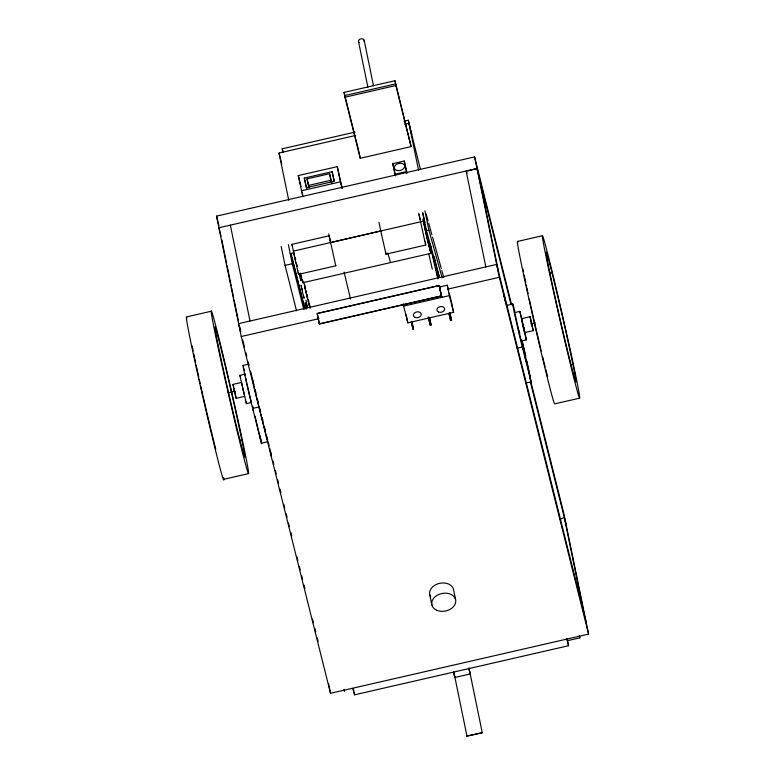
<?xml version="1.0" encoding="UTF-8"?>
<svg xmlns="http://www.w3.org/2000/svg" width="775" height="775" viewBox="0 0 775 775"><rect width="100%" height="100%" fill="white"/><g stroke="black" fill="none" stroke-linecap="round" stroke-linejoin="round"><path stroke-width="1.16" d="M241.558 382.433L232.984 384.4L234.486 391.249M235.242 394.184L234.66 392.005M244.735 396.345L236.162 398.311L235.552 395.047M245.258 374.587L245.036 373.976L239.892 375.507L246.402 403.62L251.546 402.438L250.887 400.287M245.036 373.976L245.258 375.623M246.402 403.62L246.179 401.973M428.498 241.403L430.91 253.328L302.841 282.71L302.56 280.608M305.941 300.119L307.2 306.706M567.823 641.826L568.559 645.711L354.572 694.817L354.204 692.588M390.387 262.173L387.829 252.999M430.038 243.428L431.287 250.015M430.571 246.188L430.823 246.469M524.607 330.935L526.351 339.867L521.207 341.048L514.707 312.577L519.851 311.395L524.694 332.591L533.268 330.625L530.081 316.713L521.507 318.68L522.486 323.592M524.694 332.591L524.375 330.731M530.081 316.713L533.268 330.625M439.415 277.266L426.473 230.659L428.866 230.068L424.903 210.752M290.208 253.648L293.783 252.805L291.952 244.338L329.142 235.803L335.769 265.806L298.578 274.34L297.668 270.262M296.525 310.804L285.074 265.389L292.282 263.723L288.368 244.658M345.224 98.008L344.071 92.419L394.959 80.736L411.108 146.591L360.23 158.274L344.623 95.596L395.502 83.923L411.108 146.591M282.952 152.239L282.255 148.81L355.057 132.099M288.746 200.328L279.029 153.033L355.735 135.441M404.511 124.252L408.909 123.235L420.544 169.735M302.773 196.269L298.278 175.586L337.27 166.644L342.172 188.122M332.088 171.692L334.064 181.311L306.261 187.686L304.284 178.076L332.088 171.692L334.403 180.933M308.954 187.744L307.026 178.899L329.559 173.736L331.874 182.968M404.25 161.026L406.42 171.575L394.959 174.201L392.799 163.651L404.25 161.026L406.798 172.06M308.373 185.438L330.906 180.265L329.559 173.736M301.407 190.795L340.39 181.854L337.27 166.644M529.819 377.57L563.88 513.728L588.593 634.105L330.528 693.315L241.248 336.505L216.535 216.128L474.6 156.908L511.607 304.798M485.828 266.91L466.162 171.149L477.012 168.659M385.621 252.369L385.998 254.171L425.727 245.055L424.816 240.977M186.417 316.936L211.41 311.201M517.487 241.451L542.481 235.716M319.358 324.018L317.217 313.604L439.328 285.588L439.677 286.953L441.808 297.368L441.469 296.002L319.358 324.018L317.178 313.429L439.115 285.452L439.502 286.992L447.252 285.21L448.647 290.79M241.248 336.505L319.019 318.661M447.466 289.191L499.313 277.295L474.6 156.908M319.319 323.843L441.256 295.866L441.643 297.406L439.328 285.588M451.438 301.94L453.569 312.354L407.834 322.846L403.649 306.115L449.384 295.624L447.252 285.21M549.678 273.207L551.955 272.674A66.592 1.434 77.1 0 1 572.938 364.357L570.642 364.938M243.088 365.432L248.378 364.221M506.395 305.495L512.75 304.042M428.11 316.868L430.202 325.238L431.113 325.035L429.505 317.207M448.793 313.236L450.624 320.559L451.544 320.346L449.936 312.528M411.186 321.867L413.017 329.201L413.511 329.084L411.903 321.267M253.948 384.962L251.11 373.376M227.995 392.867L234.99 391.259M530.788 323.873L535.322 322.826M261.398 443.193L267.753 441.74L259.044 406.933L252.689 408.396L261.572 443.804L260.497 437.565M517.061 348.217L522.36 346.997L531.233 382.414L521.875 340.099L525.75 355.58M239.572 440.433L241.858 439.909M525.77 383.015L531.146 381.901M223.539 479.347L248.533 473.612A83.371 1.802 77.1 0 0 223.142 355.531A83.371 1.802 77.1 0 0 218.25 348.149A83.371 1.802 77.1 0 0 248.513 473.544M579.613 398.166A83.371 1.744 77.1 0 1 549.921 275.038A83.371 1.744 77.1 0 1 553.592 277.557A83.371 1.744 77.1 0 1 579.613 398.166L554.609 403.862A83.371 1.744 77.1 0 1 532.687 315.783A83.371 1.744 77.1 0 1 517.923 242.323M566.874 638.668L567.397 640.702L579.845 637.854L579.448 635.858M453.472 671.906L454.867 677.476L470.144 673.979L468.933 668.089M482.273 732.743L466.957 736.076L482.273 732.743L469.011 668.176M403.882 121.21L408.289 120.212L411.738 134.521M579.826 637.854L579.303 635.82M519.851 311.395L521.846 318.951M526.351 339.867L522.67 325.132M430.91 253.328L428.091 242.275M437.788 277.334L437.061 274.941M568.559 645.711L566.903 639.288M302.047 279.659L302.298 280.347M302.841 282.71L300.283 273.081M305.331 303.49L305.079 302.802L306.241 309.147M239.892 375.148L240.55 377.309M354.572 694.817L352.925 688.384M232.984 384.4L233.604 386.609M236.162 398.311L234.36 391.104M307.559 297.474L307.568 296.98M529.945 376.04L530.178 376.611L526.835 360.888M425.514 229.39L425.204 228.363L428.323 242.003L428.217 241.209M426.124 213.977L428.052 220.914M428.701 223.229L431.907 234.796M432.557 237.102L441.227 268.324M441.866 270.64L443.794 277.576M428.866 230.068L442.137 277.847M438.04 278.923L436.383 272.316M350.503 299.005L344.081 272.025M309.971 308.305L305.873 291.39M259.044 406.933L258.802 406.071A23.386 0.494 77.1 0 1 257.833 402.283M523.503 327.612L523.764 328.542L523.512 327.176M424.225 223.219L425.436 228.102M428.875 245.481L430.212 250.286L428.895 243.205M307.355 296.728L306.706 294.132M308.218 301.243L309.564 306.048L309.332 304.294M300.903 275.328L301.572 277.954M301.62 287.118C298.995 277.15 306.057 307.849 303.538 295.391M250.683 399.493L247.031 384.032M244.416 395.289L242.527 387.345M290.925 254.161L304.808 309.177M292.282 263.723L303.732 309.138M510.996 304.439L476.983 168.543L218.918 227.753L221.011 236.113M530.342 381.765L566.273 525.353M585.958 621.24L496.668 264.43L238.603 323.64L240.696 332L239.485 326.081M503.992 295.023L506.637 305.573M499.313 277.295L588.593 634.105M449.2 293.018L451.157 300.826M449.384 295.624L453.569 312.354M449.713 313.022L451.544 320.346M406.42 171.575L406.943 173.687M392.799 163.651L395.589 175.857M429.282 317.711L431.113 325.035M411.67 321.751L413.511 329.084M344.071 92.419L358.457 149.885M468.749 668.399L470.144 673.979M340.39 181.854L342.037 188.422M330.906 180.265L331.477 182.571M307.026 178.899L308.76 185.826M304.284 178.076L306.89 188.461M298.278 175.586L301.02 186.542M282.255 148.81L283.127 152.326M279.029 153.033L281.664 163.564M291.952 244.338L292.378 246.024M293.677 264.081L304.749 308.343M216.535 216.128L218.889 225.515M242.711 340.06L244.445 346.968M245.878 352.722L246.75 356.18M248.184 361.935L249.056 365.393M250.49 371.147L251.352 374.596M255.12 389.641L256.002 393.157M257.465 399.009L258.346 402.516M259.809 408.367L260.681 411.883M262.153 417.735L263.025 421.242M264.488 427.093L265.37 430.609M266.832 436.461L267.714 439.968M268.295 442.312L269.177 445.828M270.64 451.68L271.521 455.187M272.984 461.038L273.866 464.554M275.328 470.406L276.21 473.912M277.673 479.764L278.554 483.28M280.017 489.132L280.889 492.638M283.824 504.351L284.706 507.858M286.169 513.709L287.041 517.225M288.513 523.077L289.385 526.583M290.848 532.435L291.729 535.951M296.999 557.012L297.881 560.528M299.344 566.38L300.225 569.887M301.688 575.748L302.57 579.254M304.032 585.106L304.914 588.622M312.528 619.051L313.4 622.558M314.863 628.409L315.745 631.925M317.207 637.777L318.089 641.283M291.39 254.917L293.386 262.919M522.127 320.889L522.486 322.371M424.468 223.781L425.969 230.001M435.56 268.964L436.722 273.933M298.947 273.41L300.894 280.666L300.652 278.835M432.295 269.08L428.914 254.336M425.349 243.253L425.727 245.055M298.201 272.548L298.578 274.34M344.052 689.266L344.555 691.222L344.41 690.409M522.127 320.114L522.679 322.439M522.844 324.27L523.018 324.977M434.649 265.108L435.773 270.078M426.163 231.977L426.56 233.643M428.362 243.699L422.898 219.151M307.704 299.46L304.498 285.636M301.979 288.571L302.376 290.247M233.963 388.091L234.37 389.796M424.884 241.509L418.713 213.173M297.736 270.795L296.496 265.447M523.106 324.289L523.532 326.139M522.893 324.076L523.309 325.878M435.337 261.708L439.183 277.014L438.95 275.183M433.622 260.923L434.717 265.631M427.306 239.262L425.155 229.865M305.892 290.693L306.309 292.466M296.806 264.333L297.28 266.387M531.582 323.562C529.819 315.125 533.52 332.194 531.766 323.766M523.745 327.06L524.152 328.891M523.009 325.529L522.689 324.095M434.184 256.622L435.104 260.681M432.566 256.244L433.7 261.001M426.967 235.416L427.364 237.169M305.65 290.412L303.558 281.325M295.895 262.773L296.573 265.534M234.786 391.598L235.193 393.923M296.031 263.161L294.229 255.266M295.517 260.846L293.357 251.119L424.332 220.953L424.758 222.648L422.908 213.667M523.716 327.67L524.084 329.327M519.221 330.983L519.715 333.24M431.627 251.933L432.779 256.942M305.147 287.312L305.505 288.939M295.275 257.465L295.692 259.334M353.419 688.956L353.846 690.922M246.779 382.908L245.685 377.783M234.312 390.503L233.914 388.449L235.106 393.487M524.162 275.154L525.77 282.778M526.225 284.958L526.69 287.137M430.852 248.281L431.956 253.193M427.722 238.797L428.013 240.172M424.642 227.172L423.547 221.844M308.45 299.973L308.876 302.008M306.764 304.972L307.346 307.714M242.168 385.698L241.558 382.608M293.783 252.805L294.151 254.588M419.139 214.849L420.031 219.18M378.985 222.289L380.806 231.057M328.755 233.934L330.547 242.585L380.777 230.94L385.998 254.171M584.03 613.548L564.345 517.661A10.782 7.924 -11.6 0 0 560.083 519.405M521.701 340.235L526.051 361.46M504.234 296.195L505.193 300.865M478.998 176.593L498.654 272.364M449.248 313.856L450.624 320.559M408.289 120.212L418.616 170.529M439.115 285.452L441.295 296.04M422.743 212.476L426.473 230.659M394.959 80.736L396.103 86.335M395.502 83.923L395.831 85.541L344.952 97.214L344.623 95.596M428.827 318.535L430.202 325.238M364.153 40.261L373.502 85.812M358.515 41.559L367.863 87.11M411.641 322.487L413.017 329.201M406.177 314.747L407.834 322.846M403.174 303.81L403.649 306.115M455.574 599.53L453.482 589.329A12.158 8.942 -11.6 0 0 437.933 583.798A12.158 8.942 -11.6 0 0 430.745 596.915M358.748 151.057L360.23 158.274M453.782 671.857L467.005 736.25M453.898 672.768L454.867 677.476M429.776 594.764L431.878 604.975M302.221 192.394L302.705 194.728M281.189 246.489L285.074 265.389M328.61 683.957L330.528 693.315M230.34 225.138L250.025 321.015M269.719 448.376L271.405 456.552M221.747 239.669L226.6 263.345M227.085 265.709L231.221 285.83M231.706 288.203L233.653 297.668M234.137 300.041L238.264 320.162M259.606 434.543L261.059 441.614L255.023 416.214M309.428 304.236L309.981 306.978M304.856 285.946L304.546 284.299M218.085 344.914L216.138 335.081A66.592 1.414 77.1 0 1 230.592 388.808A66.592 1.414 77.1 0 1 243.253 452.736A66.592 1.414 77.1 0 1 218.182 345.311M335.594 264.837L335.769 265.806M467.054 173.116A11.131 8.176 -11.6 0 1 466.162 171.149M547.663 376.805A66.592 1.414 77.1 0 1 545.745 369.346M545.135 366.933A66.592 1.414 77.1 0 1 542.636 356.8M541.231 350.978A66.592 1.414 77.1 0 1 529.277 299.043M528.046 293.473A66.592 1.414 77.1 0 1 526.903 288.193M523.338 271.124A66.592 1.414 77.1 0 1 522.902 268.915M570.138 361.228A66.592 1.434 77.1 0 1 549.078 269.109A66.592 1.424 77.1 0 1 551.965 272.752M573.006 364.734A66.592 1.424 77.1 0 1 570.109 361.082M521.43 340.138A23.386 0.494 77.1 0 1 522.805 348.605L522.118 346.134A23.386 0.494 77.1 0 1 514.242 312.306A23.386 0.494 77.1 0 1 514.774 311.279M223.626 477.681A83.371 1.802 77.1 0 1 203.36 399.164A83.371 1.802 77.1 0 1 186.94 318.225M215.789 449.2A66.592 1.414 77.1 0 1 210.645 428.449M210.383 427.374A66.592 1.414 77.1 0 1 206.877 412.6M206.625 411.515A66.592 1.414 77.1 0 1 203.002 395.86M202.75 394.756A66.592 1.414 77.1 0 1 200.725 385.834M200.231 383.625A66.592 1.414 77.1 0 1 199.272 379.314M198.768 377.037A66.592 1.414 77.1 0 1 196.133 365.025M195.658 362.826A66.592 1.414 77.1 0 1 193.779 353.952M193.159 350.968A66.592 1.414 77.1 0 1 192.181 346.144M257.61 401.392A23.386 0.494 77.1 0 1 255.585 393.012M255.314 391.859A23.386 0.494 77.1 0 1 253.948 385.94M253.677 384.758A23.386 0.494 77.1 0 1 252.621 380.07M253.493 410.421A23.386 0.494 77.1 0 1 253.134 409.994L252.447 407.524A23.386 0.494 77.1 0 1 245.656 378.743A23.386 0.494 77.1 0 1 243.437 366.42M244.125 368.89A23.386 0.494 77.1 0 1 244.58 370.634M252.727 406.168A23.386 0.494 77.1 0 1 253.144 408.338M359.145 42.509A2.897 2.131 -11.6 0 1 360.811 38.847A2.897 2.131 -11.6 0 1 364.027 41.385M353.303 689.217L353.08 688.462L353.303 689.217M436.877 610.312A12.158 8.942 -11.6 0 0 455.739 601.875A12.158 8.942 -11.6 0 0 438.563 594.58A12.158 8.942 -11.6 0 0 436.877 610.312M438.582 312.015A3.914 2.877 -11.6 0 0 444.647 309.302A3.914 2.877 -11.6 0 0 439.125 306.958A3.914 2.877 -11.6 0 0 438.582 312.015M415.09 317.401A3.962 2.916 -11.6 0 0 421.232 314.65A3.962 2.916 -11.6 0 0 415.632 312.267A3.962 2.916 -11.6 0 0 415.09 317.401M397.129 170.51A5.289 3.584 -14 0 0 404.676 166.073A5.289 3.584 -14 0 0 396.645 164.271A5.289 3.584 -14 0 0 397.129 170.51"/></g></svg>
